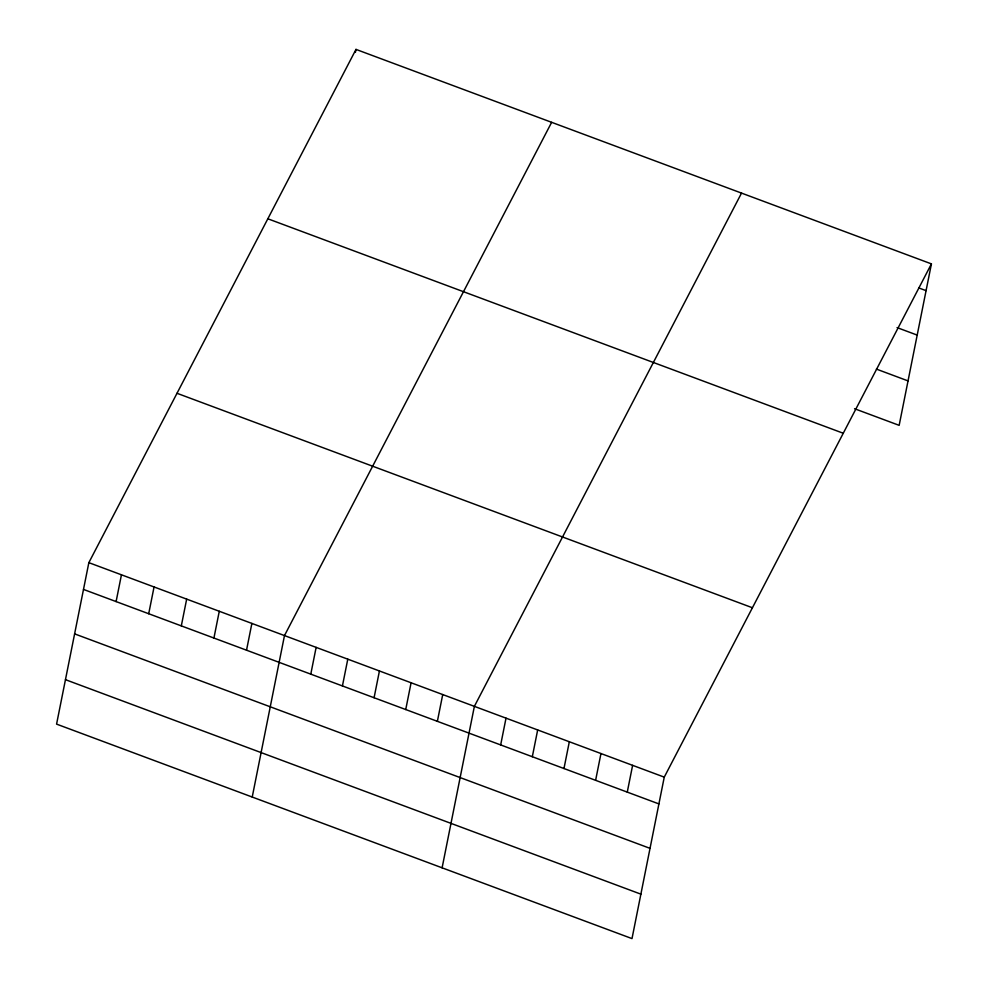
<?xml version="1.0" encoding="UTF-8"?>
<svg xmlns="http://www.w3.org/2000/svg" width="988" height="988" viewBox="0 0 988 988"><rect width="100%" height="100%" fill="white"/><g stroke="black" fill="none" stroke-linecap="round" stroke-linejoin="round"><path stroke-width="1.48" d="M88.846 562.654L56.575 724.118L631.999 938.6L664.257 777.136L931.425 263.882L356.001 49.4L88.846 562.654L664.257 777.136M116.102 601.581L121.45 574.806M148.706 613.733L154.054 586.971M181.31 625.886L186.67 599.123M213.927 638.05L219.274 611.276M355.408 52.376L356.001 49.4M246.531 650.203L251.878 623.428M252.224 797.044L284.482 635.58L551.65 122.327M310.788 674.149L316.135 647.375M342.428 685.944L347.788 659.169M374.082 697.738L379.429 670.963M405.735 709.532L411.082 682.77M437.375 721.339L442.723 694.564M442.105 867.822L474.376 706.358L741.531 193.105M500.669 744.927L506.017 718.153M532.322 756.722L537.67 729.947M563.975 768.516L569.323 741.741M595.616 780.31L600.963 753.548M627.269 792.104L632.616 765.342M931.425 263.882L899.154 425.346L854.558 408.723M918.877 287.965L926.065 290.645M897.055 327.596L917.185 335.093M876.393 369.092L908.034 380.899M267.834 218.78L843.258 433.25M177 393.286L752.424 607.756M83.498 589.428L658.91 803.911M74.619 633.876L650.03 848.359M65.467 679.67L640.879 894.152"/></g></svg>
